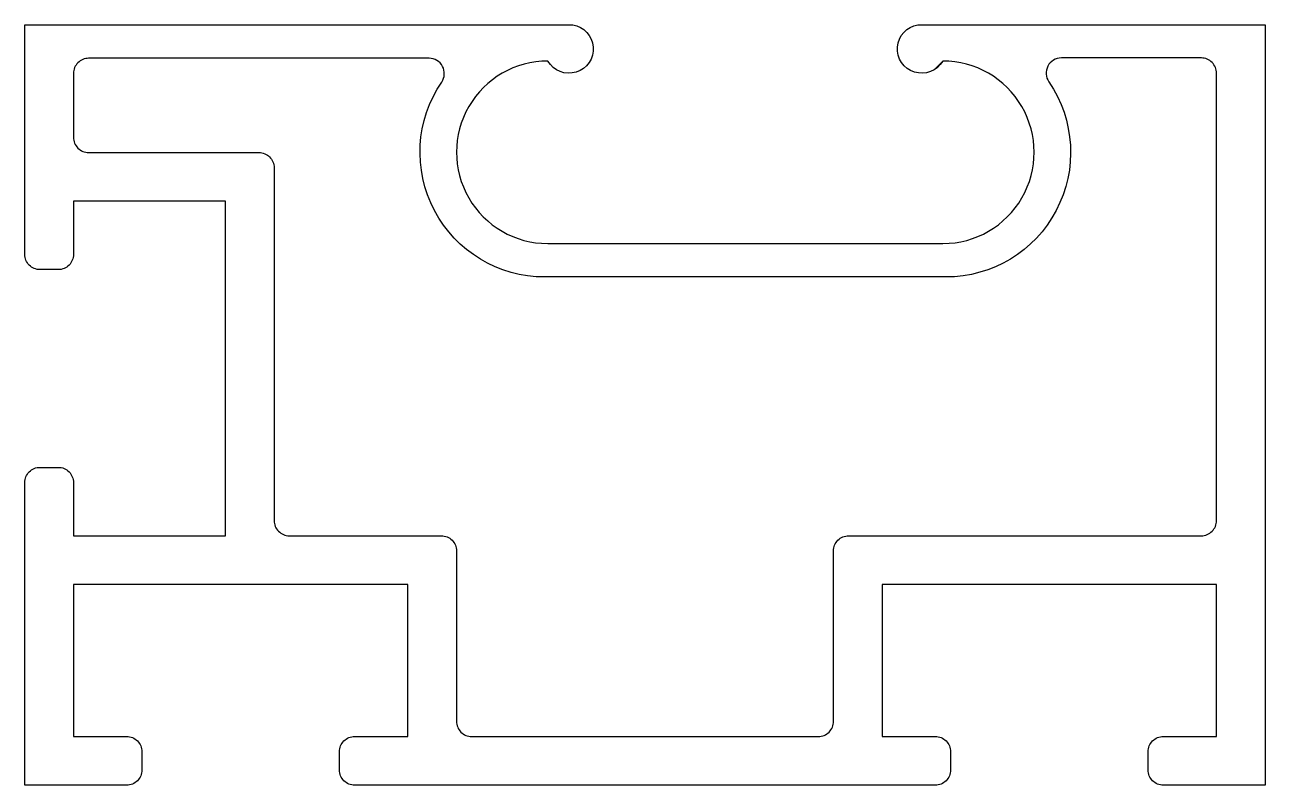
# Model space of a CAD drawing. Extents: x 362.7 to 403.5, y 206 to 231.
import ezdxf

# ---------------------------------------------------------------- set-up
doc = ezdxf.new("R2010")
doc.units = 0
doc.layers.get('0').update_dxf_attribs({"linetype": 'CONTINUOUS'})

msp = doc.modelspace()

# ---------------------------------------------------------------- linework, layer by layer
at = {"color": 0}
msp.add_line((392.596, 229.531), (392.862, 229.797), dxfattribs=at)
at = {"color": 7}
msp.add_line((392.871, 229.812), (392.873, 229.813), dxfattribs=at)
msp.add_lwpolyline([(369.279, 214.205), (369.279, 225.205), (364.279, 225.205), (364.279, 223.455, -0.414214), (363.779, 222.955), (363.179, 222.955, -0.414214), (362.679, 223.455), (362.679, 231.005), (380.7, 231.005, -1.586591), (379.887, 229.812), (379.886, 229.813), (379.885, 229.814, 1.001029), (379.879, 223.814), (392.879, 223.814, 1.000971), (392.873, 229.814), (392.871, 229.812, -1.586591), (392.058, 231.005), (403.479, 231.005), (403.479, 206.005), (400.129, 206.005, -0.414214), (399.629, 206.505), (399.629, 207.105, -0.414214), (400.129, 207.605), (401.879, 207.605), (401.879, 212.605), (390.879, 212.605), (390.879, 207.605), (392.629, 207.605, -0.414214), (393.129, 207.105), (393.129, 206.505, -0.414214), (392.629, 206.005), (373.529, 206.005, -0.414214), (373.029, 206.505), (373.029, 207.105, -0.414214), (373.529, 207.605), (375.279, 207.605), (375.279, 212.605), (364.279, 212.605), (364.279, 207.605), (366.029, 207.605, -0.414214), (366.529, 207.105), (366.529, 206.505, -0.414214), (366.029, 206.005), (362.679, 206.005), (362.679, 215.955, -0.414214), (363.179, 216.455), (363.779, 216.455, -0.414214), (364.279, 215.955), (364.279, 214.205)], format="xyb", close=True, dxfattribs=at)
msp.add_lwpolyline([(364.779, 229.905, 0.414214), (364.279, 229.405), (364.279, 227.305, 0.414214), (364.779, 226.805), (370.379, 226.805, -0.414214), (370.879, 226.305), (370.879, 214.705, 0.414214), (371.379, 214.205), (376.379, 214.205, -0.414214), (376.879, 213.705), (376.879, 208.105, 0.414214), (377.379, 207.605), (388.779, 207.605, 0.414214), (389.279, 208.105), (389.279, 213.705, -0.414214), (389.779, 214.205), (401.379, 214.205, 0.414214), (401.879, 214.705), (401.879, 229.414, 0.414214), (401.379, 229.914), (396.774, 229.914, 0.603342), (396.361, 229.131, -0.603342), (392.979, 222.714), (379.779, 222.714, -0.602511), (376.391, 229.123, 0.602511), (375.978, 229.905)], format="xyb", close=True)

doc.saveas('drawing.dxf')
